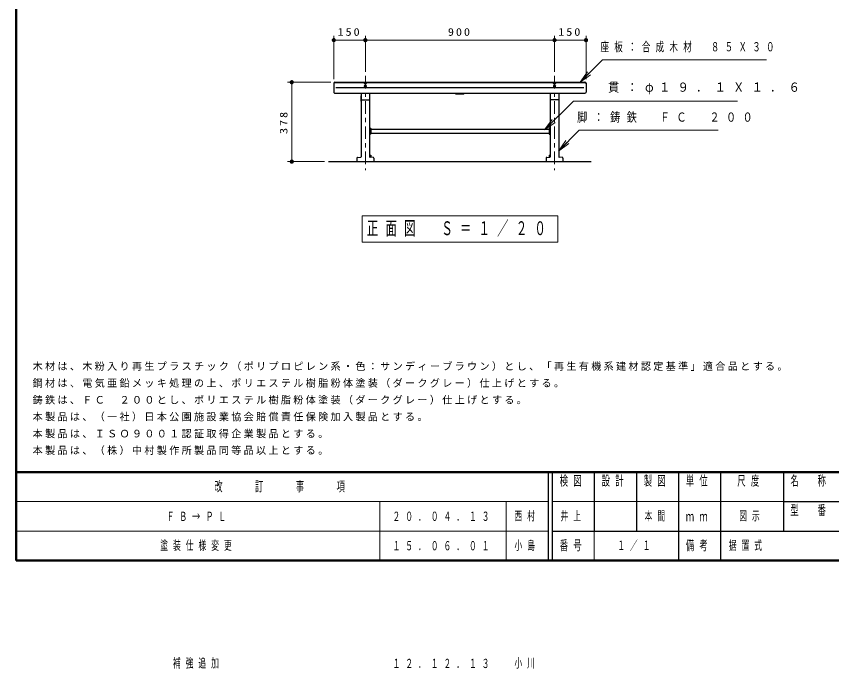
# Model space of a CAD drawing. Units: millimetres on the paper, scale 1:20. Extents: x -365 to 10, y -38 to 257.
# Drawn here: x -365 to -171, y -25.7 to 129.4 of the extents above; entities that cross this region are included whole.
import ezdxf

# ---------------------------------------------------------------- set-up
doc = ezdxf.new("R2010")
doc.units = ezdxf.units.MM
doc.linetypes.add('USER2', pattern=[6, 3, -1, 1, -1])
doc.layers.add('LY_1', color=4, linetype='Continuous', lineweight=25)
doc.layers.add('LY_2', color=7, linetype='Continuous', lineweight=13)
doc.styles.add('ＭＳ ゴシック', font='')
doc.styles.get('ＭＳ ゴシック').set_extended_font_data('MS Gothic')

# ---------------------------------------------------------------- blocks, each defined once
blk = doc.blocks.new('filled_dot')
at = {"color": 0, "linetype": 'Continuous', "lineweight": -2, "const_width": 1.25}
blk.add_lwpolyline([(-0.625, 0, 1), (0.625, 0, 1)], format="xyb", close=True, dxfattribs=at)

msp = doc.modelspace()

# ---------------------------------------------------------------- linework, layer by layer
at = {"layer": 'LY_1', "color": 7, "lineweight": 13}
for p, q in [((-289.467, 114.5), (-289.467, 124.75)), ((-281.967, 116.25), (-281.967, 124.75)), ((-236.967, 116.25), (-236.967, 124.75)), ((-229.467, 114.5), (-229.467, 124.75)), ((-289.467, 123.75), (-281.967, 123.75)), ((-281.967, 123.75), (-236.967, 123.75)), ((-236.967, 123.75), (-229.467, 123.75)), ((-230.893, 113.75), (-229.125, 116.225)), ((-230.893, 113.75), (-228.771, 115.871)), ((-228.418, 115.518), (-230.893, 113.75)), ((-290.217, 113.75), (-300.467, 113.75)), ((-299.467, 94.853), (-299.467, 113.75)), ((-239.322, 102.401), (-237.554, 104.876)), ((-239.322, 102.401), (-237.201, 104.522)), ((-236.847, 104.169), (-239.322, 102.401)), ((-236.056, 97.377), (-234.289, 99.851)), ((-236.056, 97.377), (-233.935, 99.498)), ((-233.581, 99.144), (-236.056, 97.377)), ((-291.717, 94.853), (-300.467, 94.853)), ((-236.209, 81.978), (-282.709, 81.978)), ((-282.709, 81.978), (-282.709, 75.678)), ((-236.209, 75.678), (-236.209, 81.978)), ((-282.709, 75.678), (-236.209, 75.678))]:
    msp.add_line(p, q, dxfattribs=at)
at = {"layer": 'LY_1', "color": 7, "linetype": 'USER2', "lineweight": 13}
for p, q in [((-281.967, 115.25), (-281.967, 92.853)), ((-236.967, 115.25), (-236.967, 92.853))]:
    msp.add_line(p, q, dxfattribs=at)
at = {"layer": 'LY_1'}
for p, q in [((-289.467, 113.5), (-289.467, 111.365)), ((-289.217, 113.75), (-229.717, 113.75)), ((-289.217, 113.649), (-229.717, 113.649)), ((-229.467, 113.5), (-229.467, 111.365)), ((-289.217, 111.115), (-229.717, 111.115)), ((-282.967, 111.115), (-282.967, 96.037)), ((-280.967, 111.115), (-280.967, 96.037)), ((-237.967, 111.115), (-237.967, 96.037)), ((-235.967, 111.115), (-235.967, 96.037)), ((-283.017, 110.478), (-282.967, 110.503)), ((-283.017, 110.478), (-283.017, 109.228)), ((-283.017, 109.228), (-282.967, 109.203)), ((-282.892, 109.528), (-281.042, 109.528)), ((-236.042, 109.528), (-237.892, 109.528)), ((-235.917, 110.478), (-235.967, 110.503)), ((-235.917, 109.228), (-235.967, 109.203)), ((-235.917, 110.478), (-235.917, 109.228)), ((-280.967, 102.81), (-280.712, 102.783)), ((-237.967, 102.81), (-238.223, 102.783)), ((-280.712, 101.423), (-280.967, 101.397)), ((-280.667, 102.733), (-280.667, 101.473)), ((-280.667, 102.581), (-238.267, 102.581)), ((-280.667, 101.626), (-238.267, 101.626)), ((-238.267, 102.733), (-238.267, 101.473)), ((-238.223, 101.423), (-237.967, 101.397)), ((-283.967, 95.709), (-283.967, 94.853)), ((-283.823, 95.859), (-283.111, 95.887)), ((-280.111, 95.859), (-280.823, 95.887)), ((-279.967, 95.709), (-279.967, 94.853)), ((-238.967, 95.709), (-238.967, 94.853)), ((-238.823, 95.859), (-238.111, 95.887)), ((-235.111, 95.859), (-235.823, 95.887)), ((-234.967, 95.709), (-234.967, 94.853)), ((-290.717, 94.853), (-228.217, 94.853))]:
    msp.add_line(p, q, dxfattribs=at)
at = {"layer": 'LY_1', "color": 7}
for p, q in [((-288.967, 112.509), (-229.967, 112.509)), ((-260.417, 110.89), (-260.417, 111.115)), ((-258.517, 110.89), (-260.417, 110.89)), ((-258.517, 110.89), (-258.517, 111.115)), ((-280.967, 96.428), (-280.669, 96.428)), ((-280.669, 96.428), (-280.669, 95.881)), ((-238.266, 96.428), (-237.967, 96.428)), ((-238.266, 96.428), (-238.266, 95.881))]:
    msp.add_line(p, q, dxfattribs=at)
at = {"layer": 'LY_1', "color": 7, "lineweight": 13}
for points in [[(-230.893, 113.75), (-225.589, 119.053), (-186.569, 119.053)], [(-239.322, 102.401), (-232.449, 109.274), (-193.413, 109.274)], [(-236.056, 97.377), (-231.107, 102.326), (-198.059, 102.326)]]:
    msp.add_lwpolyline(points, dxfattribs=at)
at = {"layer": 'LY_1'}
for points in [[(-281.667, 113.477), (-281.669, 113.485), (-281.672, 113.493), (-281.678, 113.5), (-281.685, 113.508), (-281.695, 113.515), (-281.708, 113.522), (-281.722, 113.528), (-281.738, 113.534), (-281.755, 113.54), (-281.775, 113.545), (-281.795, 113.55), (-281.817, 113.554), (-281.841, 113.558), (-281.865, 113.561), (-281.89, 113.563), (-281.915, 113.565), (-281.941, 113.566), (-281.967, 113.566), (-281.994, 113.566), (-282.019, 113.565), (-282.045, 113.563), (-282.07, 113.561), (-282.094, 113.558), (-282.117, 113.554), (-282.139, 113.55), (-282.16, 113.545), (-282.18, 113.54), (-282.197, 113.534), (-282.213, 113.528), (-282.227, 113.522), (-282.239, 113.515), (-282.249, 113.508), (-282.257, 113.5), (-282.263, 113.493), (-282.266, 113.485), (-282.267, 113.477), (-282.266, 113.469), (-282.263, 113.462), (-282.257, 113.454), (-282.249, 113.446), (-282.239, 113.439), (-282.227, 113.432), (-282.213, 113.426), (-282.197, 113.42), (-282.18, 113.414), (-282.16, 113.409), (-282.139, 113.404), (-282.117, 113.4), (-282.094, 113.396), (-282.07, 113.393), (-282.045, 113.391), (-282.019, 113.389), (-281.994, 113.388), (-281.967, 113.388), (-281.941, 113.388), (-281.915, 113.389), (-281.89, 113.391), (-281.865, 113.393), (-281.841, 113.396), (-281.817, 113.4), (-281.795, 113.404), (-281.775, 113.409), (-281.755, 113.414), (-281.738, 113.42), (-281.722, 113.426), (-281.708, 113.432), (-281.695, 113.439), (-281.685, 113.446), (-281.678, 113.454), (-281.672, 113.462), (-281.669, 113.469)], [(-281.667, 112.807), (-281.669, 112.815), (-281.672, 112.822), (-281.678, 112.83), (-281.685, 112.838), (-281.695, 112.845), (-281.708, 112.852), (-281.722, 112.858), (-281.738, 112.864), (-281.755, 112.87), (-281.775, 112.875), (-281.795, 112.88), (-281.817, 112.884), (-281.841, 112.888), (-281.865, 112.891), (-281.89, 112.893), (-281.915, 112.895), (-281.941, 112.896), (-281.967, 112.896), (-281.994, 112.896), (-282.019, 112.895), (-282.045, 112.893), (-282.07, 112.891), (-282.094, 112.888), (-282.117, 112.884), (-282.139, 112.88), (-282.16, 112.875), (-282.18, 112.87), (-282.197, 112.864), (-282.213, 112.858), (-282.227, 112.852), (-282.239, 112.845), (-282.249, 112.838), (-282.257, 112.83), (-282.263, 112.822), (-282.266, 112.815), (-282.267, 112.807), (-282.266, 112.799), (-282.263, 112.791), (-282.257, 112.784), (-282.249, 112.776), (-282.239, 112.769), (-282.227, 112.762), (-282.213, 112.756), (-282.197, 112.75), (-282.18, 112.744), (-282.16, 112.739), (-282.139, 112.734), (-282.117, 112.73), (-282.094, 112.726), (-282.07, 112.723), (-282.045, 112.721), (-282.019, 112.719), (-281.994, 112.718), (-281.967, 112.718), (-281.941, 112.718), (-281.915, 112.719), (-281.89, 112.721), (-281.865, 112.723), (-281.841, 112.726), (-281.817, 112.73), (-281.795, 112.734), (-281.775, 112.739), (-281.755, 112.744), (-281.738, 112.75), (-281.722, 112.756), (-281.708, 112.762), (-281.695, 112.769), (-281.685, 112.776), (-281.678, 112.784), (-281.672, 112.791), (-281.669, 112.799)], [(-236.667, 113.477), (-236.669, 113.485), (-236.672, 113.493), (-236.678, 113.5), (-236.685, 113.508), (-236.695, 113.515), (-236.708, 113.522), (-236.722, 113.528), (-236.738, 113.534), (-236.755, 113.54), (-236.775, 113.545), (-236.795, 113.55), (-236.817, 113.554), (-236.841, 113.558), (-236.865, 113.561), (-236.89, 113.563), (-236.915, 113.565), (-236.941, 113.566), (-236.967, 113.566), (-236.994, 113.566), (-237.019, 113.565), (-237.045, 113.563), (-237.07, 113.561), (-237.094, 113.558), (-237.117, 113.554), (-237.139, 113.55), (-237.16, 113.545), (-237.179, 113.54), (-237.197, 113.534), (-237.213, 113.528), (-237.227, 113.522), (-237.239, 113.515), (-237.249, 113.508), (-237.257, 113.5), (-237.263, 113.493), (-237.266, 113.485), (-237.267, 113.477), (-237.266, 113.469), (-237.263, 113.462), (-237.257, 113.454), (-237.249, 113.446), (-237.239, 113.439), (-237.227, 113.432), (-237.213, 113.426), (-237.197, 113.42), (-237.179, 113.414), (-237.16, 113.409), (-237.139, 113.404), (-237.117, 113.4), (-237.094, 113.396), (-237.07, 113.393), (-237.045, 113.391), (-237.019, 113.389), (-236.994, 113.388), (-236.967, 113.388), (-236.941, 113.388), (-236.915, 113.389), (-236.89, 113.391), (-236.865, 113.393), (-236.841, 113.396), (-236.817, 113.4), (-236.795, 113.404), (-236.775, 113.409), (-236.755, 113.414), (-236.738, 113.42), (-236.722, 113.426), (-236.708, 113.432), (-236.695, 113.439), (-236.685, 113.446), (-236.678, 113.454), (-236.672, 113.462), (-236.669, 113.469)], [(-236.667, 112.807), (-236.669, 112.815), (-236.672, 112.822), (-236.678, 112.83), (-236.685, 112.838), (-236.695, 112.845), (-236.708, 112.852), (-236.722, 112.858), (-236.738, 112.864), (-236.755, 112.87), (-236.775, 112.875), (-236.795, 112.88), (-236.817, 112.884), (-236.841, 112.888), (-236.865, 112.891), (-236.89, 112.893), (-236.915, 112.895), (-236.941, 112.896), (-236.967, 112.896), (-236.994, 112.896), (-237.019, 112.895), (-237.045, 112.893), (-237.07, 112.891), (-237.094, 112.888), (-237.117, 112.884), (-237.139, 112.88), (-237.16, 112.875), (-237.179, 112.87), (-237.197, 112.864), (-237.213, 112.858), (-237.227, 112.852), (-237.239, 112.845), (-237.249, 112.838), (-237.257, 112.83), (-237.263, 112.822), (-237.266, 112.815), (-237.267, 112.807), (-237.266, 112.799), (-237.263, 112.791), (-237.257, 112.784), (-237.249, 112.776), (-237.239, 112.769), (-237.227, 112.762), (-237.213, 112.756), (-237.197, 112.75), (-237.179, 112.744), (-237.16, 112.739), (-237.139, 112.734), (-237.117, 112.73), (-237.094, 112.726), (-237.07, 112.723), (-237.045, 112.721), (-237.019, 112.719), (-236.994, 112.718), (-236.967, 112.718), (-236.941, 112.718), (-236.915, 112.719), (-236.89, 112.721), (-236.865, 112.723), (-236.841, 112.726), (-236.817, 112.73), (-236.795, 112.734), (-236.775, 112.739), (-236.755, 112.744), (-236.738, 112.75), (-236.722, 112.756), (-236.708, 112.762), (-236.695, 112.769), (-236.685, 112.776), (-236.678, 112.784), (-236.672, 112.791), (-236.669, 112.799)]]:
    msp.add_lwpolyline(points, close=True, dxfattribs=at)
for centre, radius, start, end in [((-289.217, 113.5), 0.25, 89.99998, 179.99996), ((-289.217, 113.399), 0.25, 89.99998, 179.99996), ((-229.717, 113.5), 0.25, 0, 89.99998), ((-229.717, 113.399), 0.25, 0, 89.99998), ((-289.217, 111.365), 0.25, 179.99998, 270.00002), ((-229.717, 111.365), 0.25, 270.00002, 0), ((-282.892, 109.603), 0.075, 179.99998, 270.00002), ((-281.042, 109.603), 0.075, 270.00002, 0), ((-237.892, 109.603), 0.075, 179.99996, 269.99995), ((-236.042, 109.603), 0.075, 269.99996, 0), ((-280.717, 102.733), 0.05, 0, 83.99155), ((-280.717, 101.473), 0.05, 276.00845, 0), ((-238.217, 102.733), 0.05, 96.00842, 179.99996), ((-238.217, 101.473), 0.05, 179.99996, 263.99151), ((-283.817, 95.709), 0.15, 92.29005, 179.99996), ((-283.117, 96.037), 0.15, 272.29, 0), ((-280.817, 96.037), 0.15, 179.99996, 267.70997), ((-280.117, 95.709), 0.15, 0, 87.70991), ((-238.817, 95.709), 0.15, 92.29005, 179.99996), ((-238.117, 96.037), 0.15, 272.28999, 0), ((-235.817, 96.037), 0.15, 179.99996, 267.70997), ((-235.117, 95.709), 0.15, 0, 87.70991)]:
    msp.add_arc(centre, radius, start, end, dxfattribs=at)
at = {"layer": 'LY_2', "lineweight": 50}
for p, q in [((-365, 257), (-365, 0)), ((-365, 21), (0, 21)), ((-365, 0), (0, 0))]:
    msp.add_line(p, q, dxfattribs=at)
at = {"layer": 'LY_2', "color": 211, "lineweight": 25}
for p, q in [((-238.5, 21), (-238.5, 0)), ((-237.5, 21), (-237.5, 0)), ((-227.5, 21), (-227.5, 7)), ((-217.5, 21), (-217.5, 7)), ((-207.5, 21), (-207.5, 0)), ((-197.5, 21), (-197.5, 7)), ((-182.5, 21), (-182.5, 7)), ((-182.5, 14), (-70, 14)), ((-237.5, 7), (0, 7))]:
    msp.add_line(p, q, dxfattribs=at)
at = {"layer": 'LY_2'}
for p, q in [((-365, 14), (-238.5, 14)), ((-278.5, 14), (-278.5, 0)), ((-248.5, 14), (-248.5, 0)), ((-237.5, 14), (-182.5, 14)), ((-365, 7), (-238.5, 7)), ((-227.5, 7), (-227.5, 0))]:
    msp.add_line(p, q, dxfattribs=at)
at = {"layer": 'LY_2', "lineweight": 25}
msp.add_line((-197.5, 7), (-197.5, 0), dxfattribs=at)

# ---------------------------------------------------------------- block references
at = {"layer": 'LY_1', "color": 7, "lineweight": 13, "xscale": 0.4, "yscale": 0.4}
for p in [(-289.467, 123.75), (-281.967, 123.75), (-236.967, 123.75)]:
    msp.add_blockref('filled_dot', p, dxfattribs=at)
for p, rotation in [((-281.967, 123.75), 180), ((-236.967, 123.75), 180), ((-229.467, 123.75), 180), ((-299.467, 113.75), 270), ((-299.467, 94.853), 90)]:
    msp.add_blockref('filled_dot', p, dxfattribs=dict(at, rotation=rotation))

# ---------------------------------------------------------------- texts
at = {"layer": 'LY_1', "color": 7, "style": 'ＭＳ ゴシック'}
for s, insert, char_height, attachment_point in [('\\T1.33;\\W1.15;150', (-285.717, 124.75), 1.833, 8), ('\\T1.33;\\W1.15;900', (-259.467, 124.75), 1.833, 8), ('\\T1.33;\\W1.15;150', (-233.217, 124.75), 1.833, 8), ('\\T1.64;\\W0.65;座板：合成木材\u3000８５Ｘ３０', (-226.019, 122.053), 2.199, 4), ('\\T1.63;\\W0.9;\u3000\u3000貫：φ１９．１Ｘ１．６', (-233.037, 112.274), 2.199, 4), ('\\T1.64;\\W0.8;脚：鋳鉄\u3000ＦＣ\u3000２００', (-231.588, 105.326), 2.199, 4), ('\\T1.64;\\W0.6;正面図\u3000Ｓ＝１／２０', (-259.459, 78.828), 3.299, 5), ('\\T1.23;木材は、木粉入り再生プラスチック（ポリプロピレン系・色：サンディーブラウン）とし、「再生有機系建材認定基準」適合品とする。', (-361.116, 45.073), 1.76, 7), ('\\T1.23;鋼材は、電気亜鉛メッキ処理の上、ポリエステル樹脂粉体塗装（ダークグレー）仕上げとする。', (-361.116, 41.073), 1.76, 7), ('\\T1.23;鋳鉄は、ＦＣ\u3000２００とし、ポリエステル樹脂粉体塗装（ダークグレー）仕上げとする。', (-361.116, 37.073), 1.76, 7), ('\\T1.23;本製品は、（一社）日本公園施設業協会賠償責任保険加入製品とする。', (-361.116, 33.073), 1.76, 7), ('\\T1.23;本製品は、ＩＳＯ９００１認証取得企業製品とする。', (-361.116, 29.073), 1.76, 7), ('\\T1.23;本製品は、（株）中村製作所製品同等品以上とする。', (-361.116, 25.073), 1.76, 7), ('\\T1.64;\\W0.6;２０．０４．１３', (-275.5, 10.5), 2.199, 4), ('\\T1.64;\\W0.6;西村', (-246.5, 10.5), 2.199, 4), ('\\T1.64;\\W0.6;井上', (-232.5, 10.5), 2.199, 5), ('\\T1.64;\\W0.6;本間', (-212.5, 10.5), 2.199, 5), ('\\T1.64;\\W0.6;図示', (-190, 10.5), 2.199, 5), ('\\T1.64;\\W0.6;ＦＢ→ＰＬ', (-329.25, 10.5), 2.199, 4), ('\\T1.64;\\W0.6;塗装仕様変更', (-330.75, 3.5), 2.199, 4), ('\\T1.64;\\W0.6;１５．０６．０１', (-275.5, 3.5), 2.199, 4), ('\\T1.64;\\W0.6;小島', (-246.5, 3.5), 2.199, 4), ('\\T1.64;\\W0.6;１／１', (-217.5, 3.5), 2.199, 5), ('\\T1.64;\\W0.6;据置式', (-195.5, 3.5), 2.199, 4), ('\\T1.64;\\W0.6;補強追加', (-327.75, -24.5), 2.199, 4), ('\\T1.64;\\W0.6;小川', (-246.5, -24.5), 2.199, 4), ('\\T1.64;\\W0.6;１２．１２．１３', (-275.5, -24.5), 2.199, 4)]:
    msp.add_mtext(s, dxfattribs=dict(at, insert=insert, char_height=char_height, attachment_point=attachment_point))
at = {"layer": 'LY_1', "color": 7, "insert": (-300.467, 104.302), "char_height": 1.833, "attachment_point": 8, "rotation": 90, "style": 'ＭＳ ゴシック'}
msp.add_mtext('\\T1.33;\\W1.15;378', dxfattribs=at)
at = {"layer": 'LY_2', "color": 4, "char_height": 2.346, "style": 'ＭＳ ゴシック'}
for s, insert, attachment_point in [('\\T1.64;\\W0.6;検図', (-232.5, 20.167), 2), ('\\T1.64;\\W0.6;設計', (-222.5, 20.167), 2), ('\\T1.64;\\W0.6;製図', (-212.5, 20.167), 2), ('\\T1.64;\\W0.6;単位', (-202.5, 20.167), 2), ('\\T1.64;\\W0.6;尺度', (-190.25, 20.167), 2), ('\\T1.64;\\W0.6;名\u3000称', (-176, 20.167), 2), ('\\T1.64;\\W0.6;改\u3000\u3000訂\u3000\u3000事\u3000\u3000項', (-301.75, 17.5), 5), ('\\T1.64;\\W0.6;型\u3000番', (-176, 13.167), 2), ('\\T1.64;\\W0.6;ｍｍ', (-202.5, 10.5), 5), ('\\T1.64;\\W0.6;番号', (-232.5, 3.5), 5), ('\\T1.64;\\W0.6;備考', (-202.5, 3.5), 5)]:
    msp.add_mtext(s, dxfattribs=dict(at, insert=insert, attachment_point=attachment_point))

doc.saveas('drawing.dxf')
